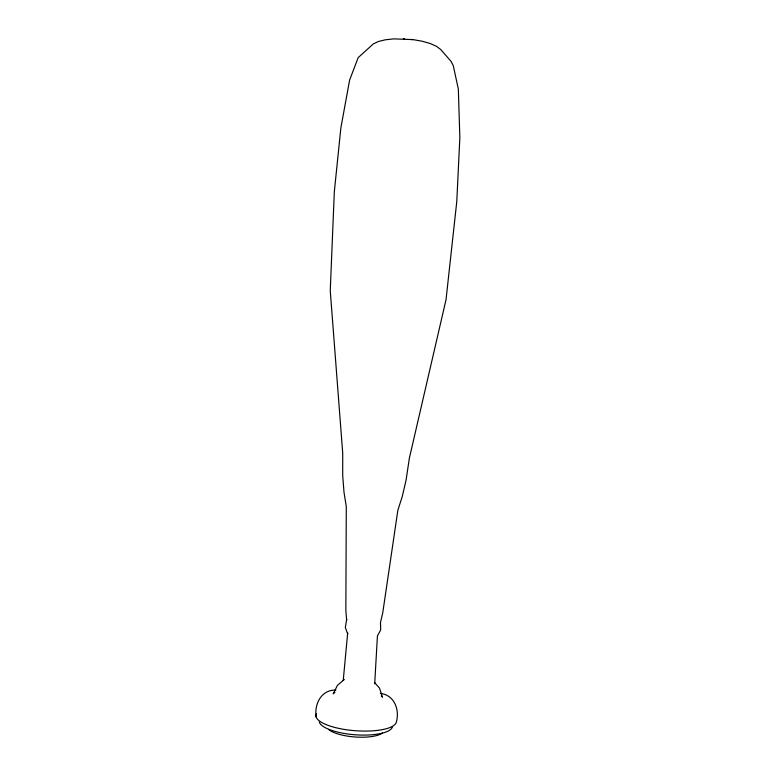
<?xml version="1.0" encoding="UTF-8"?>
<svg xmlns="http://www.w3.org/2000/svg" width="776" height="776" viewBox="0 0 776 776"><rect width="100%" height="100%" fill="white"/><g stroke="black" fill="none" stroke-linecap="round" stroke-linejoin="round"><path stroke-width="1.16" d="M316.152 716.956C314.202 704.142 321.274 689.621 335.843 690.068M343.235 680.465L347.677 633.022L347.648 633.895L345.33 627.493L346.668 619.277L346.63 620.218L345.853 610.305L346.29 506.524L344.001 492.236L342.701 475.513L342.72 453.184L330.256 290.719L334.32 191.759L340.868 127.914L349.617 80.054L358.173 57.637L373.324 43.912L378.281 41.535L385.274 39.809L393.83 38.868L413.055 39.615L422.29 41.244L430.331 43.563L436.626 46.405L440.739 49.528L451.099 61.43L453.233 65.523L458.335 89.017L459.848 137.604L456.783 201.537L446.025 299.701L409.379 458.112L406.061 480.16L402.269 496.495L397.855 510.268L382.733 612.894L380.473 622.585L380.676 629.957L377.417 635.971L374.701 683.743L374.614 682.618L379.522 688.137L382.5 697.236L381.278 695.975M334.97 692.221L333.176 693.87L337.511 685.266L344.34 679.466M411.144 39.46L413.055 39.615M403.326 38.8L404.635 38.916M380.337 693.414C394.548 694.947 399.902 710.05 396.264 722.378A40.333 12.222 4.3 0 1 351.024 730.332A40.333 12.222 4.3 0 1 316.53 713.784M392.394 727.034A36.821 11.33 4.3 0 1 355.883 734.833A36.821 11.33 4.3 0 1 319.285 722.087M382.413 733.039A28.906 9.021 4.3 0 1 355.524 737.025A28.906 9.021 4.3 0 1 328.597 729.411"/></g></svg>
